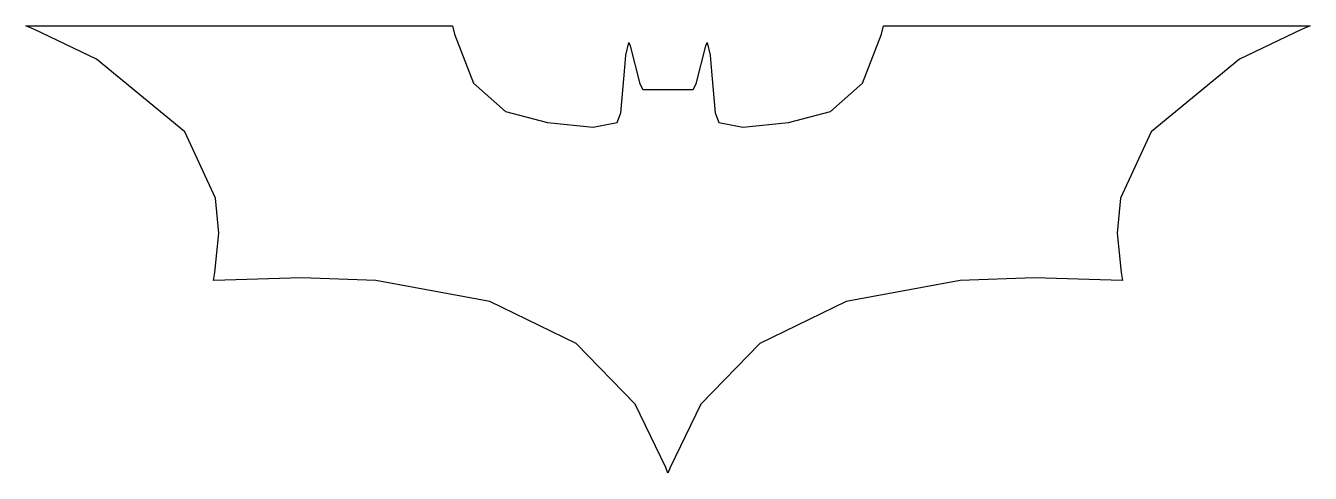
# Model space of a CAD drawing. Extents: x -7.1 to 7.1, y -2.6 to 2.3.
import ezdxf

# ---------------------------------------------------------------- set-up
doc = ezdxf.new("R2010")
doc.units = 0

msp = doc.modelspace()

# ---------------------------------------------------------------- linework, layer by layer
at = {"layer": 'Layer 1'}
for p, q in [((-7.055468, 2.273364), (-4.711858, 2.275057)), ((-6.958251, 2.234183), (-7.055468, 2.273364)), ((-4.711858, 2.275057), (-2.366098, 2.274775)), ((-2.366098, 2.274775), (-2.345016, 2.182906)), ((2.345017, 2.182906), (2.366099, 2.274775)), ((2.366099, 2.274775), (4.711849, 2.275057)), ((4.711849, 2.275057), (7.055469, 2.273364)), ((7.055469, 2.273364), (6.958257, 2.234183)), ((-6.276572, 1.908146), (-6.958251, 2.234183)), ((-2.345016, 2.182906), (-2.137914, 1.643205)), ((2.137912, 1.643205), (2.345017, 2.182906)), ((6.958257, 2.234183), (6.276572, 1.908146)), ((-0.464695, 1.949661), (-0.428946, 2.09152)), ((-0.428946, 2.09152), (-0.415399, 2.053143)), ((-0.415399, 2.053143), (-0.309055, 1.634949)), ((0.30905, 1.634949), (0.415397, 2.053143)), ((0.415397, 2.053143), (0.428944, 2.09152)), ((0.428944, 2.09152), (0.46469, 1.949661)), ((-5.309174, 1.106223), (-6.276572, 1.908146)), ((-0.47985, 1.731503), (-0.464695, 1.949661)), ((0.46469, 1.949661), (0.479845, 1.731503)), ((6.276572, 1.908146), (5.309174, 1.106223)), ((-0.517431, 1.317004), (-0.47985, 1.731503)), ((0.479845, 1.731503), (0.517426, 1.317004)), ((-2.137914, 1.643205), (-1.785759, 1.331781)), ((-0.309055, 1.634949), (-0.27726, 1.574647)), ((-0.27726, 1.574647), (0.277207, 1.574647)), ((0.277207, 1.574647), (0.30905, 1.634949)), ((1.78576, 1.331781), (2.137912, 1.643205)), ((-1.785759, 1.331781), (-1.324679, 1.211814)), ((-0.556657, 1.2109), (-0.517431, 1.317004)), ((0.517426, 1.317004), (0.556655, 1.2109)), ((1.32468, 1.211814), (1.78576, 1.331781)), ((-1.324679, 1.211814), (-0.821734, 1.161085)), ((-0.821734, 1.161085), (-0.556657, 1.2109)), ((0.556655, 1.2109), (0.821735, 1.161085)), ((0.821735, 1.161085), (1.32468, 1.211814)), ((-4.970962, 0.378319), (-5.309174, 1.106223)), ((5.309174, 1.106223), (4.970962, 0.378319)), ((-4.934747, -0.006378), (-4.970962, 0.378319)), ((4.970962, 0.378319), (4.934745, -0.006378)), ((-4.978489, -0.438017), (-4.934747, -0.006378)), ((4.934745, -0.006378), (4.978489, -0.438017)), ((-4.993023, -0.527868), (-4.978489, -0.438017)), ((-4.867155, -0.523578), (-4.993023, -0.527868)), ((-4.024985, -0.497952), (-4.867155, -0.523578)), ((-3.210535, -0.526804), (-4.024985, -0.497952)), ((-1.956596, -0.758913), (-3.210535, -0.526804)), ((3.21053, -0.526804), (1.956592, -0.758913)), ((4.02498, -0.497952), (3.21053, -0.526804)), ((4.86715, -0.523578), (4.02498, -0.497952)), ((4.993024, -0.527868), (4.86715, -0.523578)), ((4.978489, -0.438017), (4.993024, -0.527868)), ((-1.007145, -1.21967), (-1.956596, -0.758913)), ((1.956592, -0.758913), (1.00714, -1.21967)), ((-0.359982, -1.886146), (-1.007145, -1.21967)), ((1.00714, -1.21967), (0.35998, -1.886146)), ((-0.024742, -2.58243), (-0.359982, -1.886146)), ((0.35998, -1.886146), (0.024737, -2.58243)), ((-0.000014, -2.64606), (-0.024765, -2.58243)), ((-0.024765, -2.58243), (-0.024742, -2.58243)), ((0.024737, -2.58243), (-0.000014, -2.64606))]:
    msp.add_line(p, q, dxfattribs=at)

doc.saveas('drawing.dxf')
